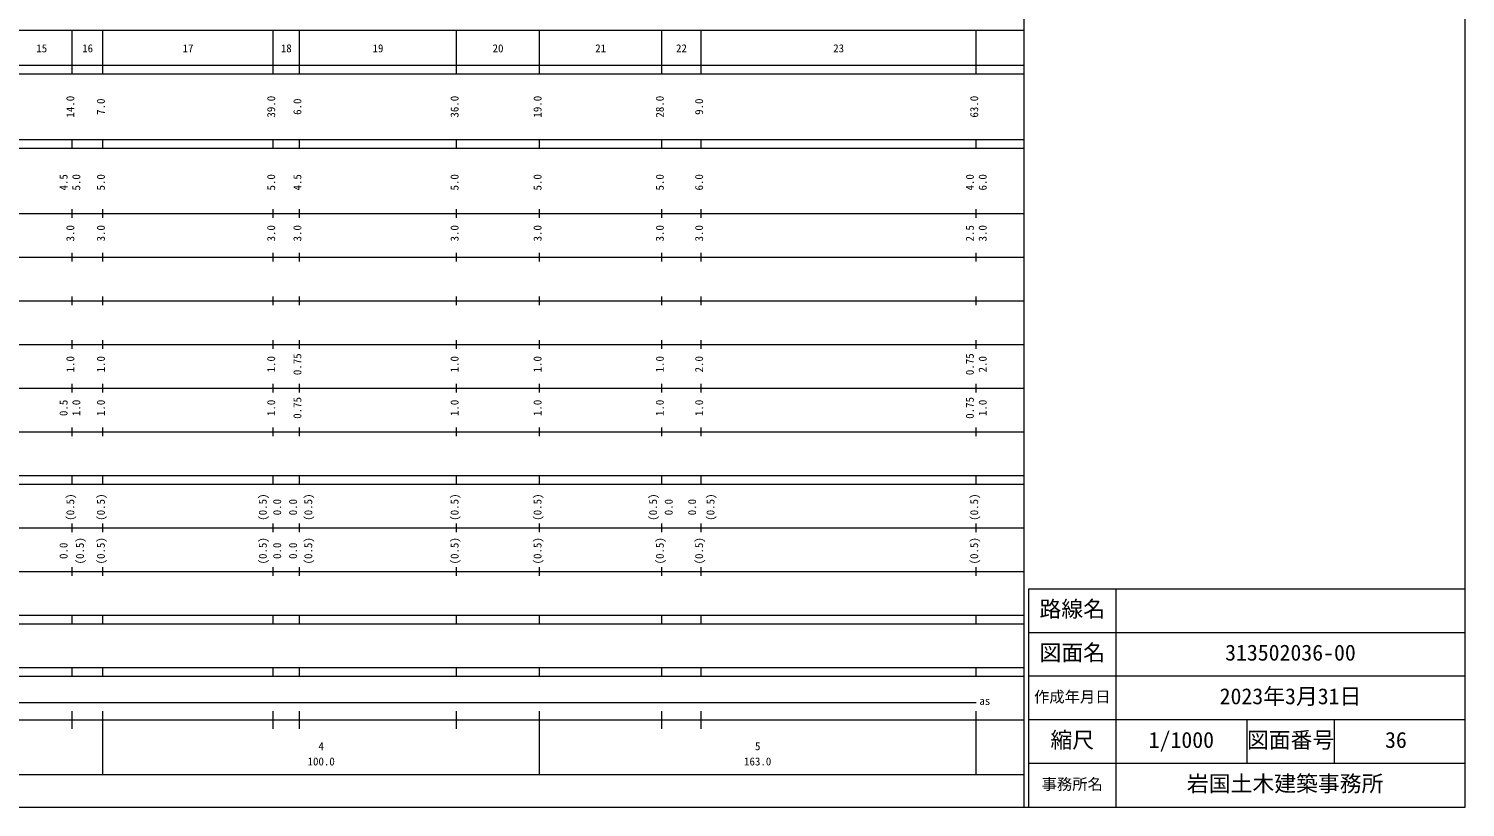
# Model space of a CAD drawing. Units: millimetres, scale not verified. Extents: x 40000 to 680000, y 20000 to 380000.
# Drawn here: x 351020 to 680000, y 20000 to 198357 of the extents above; entities that cross this region are included whole.
import ezdxf
from ezdxf.enums import TextEntityAlignment as Align

# ---------------------------------------------------------------- set-up
doc = ezdxf.new("R2010")
doc.units = ezdxf.units.MM
doc.header["$LTSCALE"] = 1000
for name, color, linetype, lineweight in [('M-TTL', 2, 'Continuous', 13), ('M-TTL-BAND', 7, 'Continuous', 13), ('M-TTL-FRAM', 2, 'Continuous', 13), ('M-TTL-LINE', 7, 'Continuous', 13), ('M-TTL-TXT', 7, 'Continuous', 13)]:
    doc.layers.add(name, color=color, linetype=linetype, lineweight=lineweight)
doc.styles.add('ＭＳ ゴシック', font='')
doc.styles.get('ＭＳ ゴシック').set_extended_font_data('MS Gothic')

msp = doc.modelspace()

# ---------------------------------------------------------------- linework, layer by layer
at = {"layer": 'M-TTL'}
for p, q in [((680000, 20000), (680000, 380000)), ((40000, 20000), (680000, 20000))]:
    msp.add_line(p, q, dxfattribs=at)
at = {"layer": 'M-TTL-BAND'}
for p, q in [((579000, 20000), (579000, 370000)), ((68000, 198000), (579000, 198000)), ((361000, 188000), (361000, 198000)), ((368000, 188000), (368000, 198000)), ((407000, 188000), (407000, 198000)), ((413000, 188000), (413000, 198000)), ((449000, 188000), (449000, 198000)), ((468000, 188000), (468000, 198000)), ((496000, 188000), (496000, 198000)), ((505000, 188000), (505000, 198000)), ((568000, 188000), (568000, 198000)), ((40000, 190000), (579000, 190000)), ((40000, 188000), (579000, 188000)), ((40000, 173000), (579000, 173000)), ((361000, 171000), (361000, 173000)), ((368000, 171000), (368000, 173000)), ((407000, 171000), (407000, 173000)), ((413000, 171000), (413000, 173000)), ((449000, 171000), (449000, 173000)), ((468000, 171000), (468000, 173000)), ((496000, 171000), (496000, 173000)), ((505000, 171000), (505000, 173000)), ((568000, 171000), (568000, 173000)), ((40000, 171000), (579000, 171000)), ((40000, 156000), (579000, 156000)), ((361000, 155000), (361000, 157000)), ((368000, 155000), (368000, 157000)), ((407000, 155000), (407000, 157000)), ((413000, 155000), (413000, 157000)), ((449000, 155000), (449000, 157000)), ((468000, 155000), (468000, 157000)), ((496000, 155000), (496000, 157000)), ((505000, 155000), (505000, 157000)), ((568000, 155000), (568000, 157000)), ((46000, 146000), (579000, 146000)), ((361000, 145000), (361000, 147000)), ((368000, 145000), (368000, 147000)), ((407000, 145000), (407000, 147000)), ((413000, 145000), (413000, 147000)), ((449000, 145000), (449000, 147000)), ((468000, 145000), (468000, 147000)), ((496000, 145000), (496000, 147000)), ((505000, 145000), (505000, 147000)), ((568000, 145000), (568000, 147000)), ((52000, 136000), (579000, 136000)), ((361000, 135000), (361000, 137000)), ((368000, 135000), (368000, 137000)), ((407000, 135000), (407000, 137000)), ((413000, 135000), (413000, 137000)), ((449000, 135000), (449000, 137000)), ((468000, 135000), (468000, 137000)), ((496000, 135000), (496000, 137000)), ((505000, 135000), (505000, 137000)), ((568000, 135000), (568000, 137000)), ((46000, 126000), (579000, 126000)), ((361000, 125000), (361000, 127000)), ((368000, 125000), (368000, 127000)), ((407000, 125000), (407000, 127000)), ((413000, 125000), (413000, 127000)), ((449000, 125000), (449000, 127000)), ((468000, 125000), (468000, 127000)), ((496000, 125000), (496000, 127000)), ((505000, 125000), (505000, 127000)), ((568000, 125000), (568000, 127000)), ((52000, 116000), (579000, 116000)), ((361000, 115000), (361000, 117000)), ((368000, 115000), (368000, 117000)), ((407000, 115000), (407000, 117000)), ((413000, 115000), (413000, 117000)), ((449000, 115000), (449000, 117000)), ((468000, 115000), (468000, 117000)), ((496000, 115000), (496000, 117000)), ((505000, 115000), (505000, 117000)), ((568000, 115000), (568000, 117000)), ((46000, 106000), (579000, 106000)), ((361000, 105000), (361000, 107000)), ((368000, 105000), (368000, 107000)), ((407000, 105000), (407000, 107000)), ((413000, 105000), (413000, 107000)), ((449000, 105000), (449000, 107000)), ((468000, 105000), (468000, 107000)), ((496000, 105000), (496000, 107000)), ((505000, 105000), (505000, 107000)), ((568000, 105000), (568000, 107000)), ((40000, 96000), (579000, 96000)), ((361000, 94000), (361000, 96000)), ((368000, 94000), (368000, 96000)), ((407000, 94000), (407000, 96000)), ((413000, 94000), (413000, 96000)), ((449000, 94000), (449000, 96000)), ((468000, 94000), (468000, 96000)), ((496000, 94000), (496000, 96000)), ((505000, 94000), (505000, 96000)), ((568000, 94000), (568000, 96000)), ((40000, 94000), (579000, 94000)), ((49000, 84000), (579000, 84000)), ((361000, 83000), (361000, 85000)), ((368000, 83000), (368000, 85000)), ((407000, 83000), (407000, 85000)), ((413000, 83000), (413000, 85000)), ((449000, 83000), (449000, 85000)), ((468000, 83000), (468000, 85000)), ((496000, 83000), (496000, 85000)), ((505000, 83000), (505000, 85000)), ((568000, 83000), (568000, 85000)), ((40000, 74000), (579000, 74000)), ((361000, 73000), (361000, 75000)), ((368000, 73000), (368000, 75000)), ((407000, 73000), (407000, 75000)), ((413000, 73000), (413000, 75000)), ((449000, 73000), (449000, 75000)), ((468000, 73000), (468000, 75000)), ((496000, 73000), (496000, 75000)), ((505000, 73000), (505000, 75000)), ((568000, 73000), (568000, 75000)), ((40000, 64000), (579000, 64000)), ((361000, 62000), (361000, 64000)), ((368000, 62000), (368000, 64000)), ((407000, 62000), (407000, 64000)), ((413000, 62000), (413000, 64000)), ((449000, 62000), (449000, 64000)), ((468000, 62000), (468000, 64000)), ((496000, 62000), (496000, 64000)), ((505000, 62000), (505000, 64000)), ((568000, 62000), (568000, 64000)), ((40000, 62000), (579000, 62000)), ((40000, 52000), (579000, 52000)), ((40000, 50000), (579000, 50000)), ((361000, 50000), (361000, 52000)), ((368000, 50000), (368000, 52000)), ((407000, 50000), (407000, 52000)), ((413000, 50000), (413000, 52000)), ((449000, 50000), (449000, 52000)), ((468000, 50000), (468000, 52000)), ((496000, 50000), (496000, 52000)), ((505000, 50000), (505000, 52000)), ((568000, 50000), (568000, 52000)), ((71000, 44000), (568000, 44000)), ((40000, 40000), (579000, 40000)), ((361000, 38000), (361000, 42000)), ((368000, 27500), (368000, 42000)), ((407000, 38000), (407000, 42000)), ((413000, 38000), (413000, 42000)), ((449000, 38000), (449000, 42000)), ((468000, 27500), (468000, 42000)), ((496000, 38000), (496000, 42000)), ((505000, 38000), (505000, 42000)), ((568000, 27500), (568000, 42000)), ((68000, 27500), (579000, 27500))]:
    msp.add_line(p, q, dxfattribs=at)
at = {"layer": 'M-TTL-FRAM'}
for p, q in [((680000, 70000), (580000, 70000)), ((580000, 70000), (580000, 20000))]:
    msp.add_line(p, q, dxfattribs=at)
at = {"layer": 'M-TTL-LINE'}
for p, q in [((600000, 70000), (600000, 20000)), ((680000, 60000), (580000, 60000)), ((680000, 50000), (580000, 50000)), ((680000, 40000), (580000, 40000)), ((630000, 40000), (630000, 30000)), ((650000, 40000), (650000, 30000)), ((680000, 30000), (580000, 30000))]:
    msp.add_line(p, q, dxfattribs=at)

# ---------------------------------------------------------------- texts
at = {"layer": 'M-TTL-BAND', "style": 'ＭＳ ゴシック'}
for s, p in [('15', (352750, 192405)), ('16', (363250, 192405)), ('17', (386250, 192405)), ('18', (408750, 192405)), ('19', (429750, 192405)), ('20', (457250, 192405)), ('21', (480750, 192405)), ('22', (499250, 192405)), ('23', (535250, 192405)), ('as', (568724, 42905)), ('4', (417375, 32523)), ('5', (517336, 32523)), ('100.0', (414875, 29033)), ('163.0', (514836, 29033))]:
    msp.add_text(s, height=1833, dxfattribs=at).set_placement(p, align=Align.BOTTOM_LEFT)
for s, p in [('14.0', (362000, 178000)), ('7.0', (369000, 178625)), ('39.0', (408000, 178000)), ('6.0', (414000, 178625)), ('36.0', (450000, 178000)), ('19.0', (469000, 178000)), ('28.0', (497000, 178000)), ('9.0', (506000, 178625)), ('63.0', (569000, 178000)), ('4.5', (360456, 161299)), ('5.0', (363370, 161299)), ('5.0', (369000, 161299)), ('5.0', (408000, 161299)), ('4.5', (414000, 161299)), ('5.0', (450000, 161299)), ('5.0', (469000, 161299)), ('5.0', (497000, 161299)), ('6.0', (506000, 161299)), ('4.0', (568000, 161299)), ('6.0', (570940, 161299)), ('3.0', (362000, 149625)), ('3.0', (369000, 149625)), ('3.0', (408000, 149625)), ('3.0', (414000, 149625)), ('3.0', (450000, 149625)), ('3.0', (469000, 149625)), ('3.0', (497000, 149625)), ('3.0', (506000, 149625)), ('2.5', (568000, 149625)), ('3.0', (570940, 149625)), ('1.0', (362000, 119625)), ('1.0', (369000, 119625)), ('1.0', (408000, 119625)), ('0.75', (414000, 119000)), ('1.0', (450000, 119625)), ('1.0', (469000, 119625)), ('1.0', (497000, 119625)), ('2.0', (506000, 119625)), ('0.75', (568000, 119000)), ('2.0', (570940, 119625)), ('0.5', (360456, 109625)), ('1.0', (363370, 109625)), ('1.0', (369000, 109625)), ('1.0', (408000, 109625)), ('0.75', (414000, 109000)), ('1.0', (450000, 109625)), ('1.0', (469000, 109625)), ('1.0', (497000, 109625)), ('1.0', (506000, 109625)), ('0.75', (568000, 109000)), ('1.0', (570940, 109625)), ('(0.5)', (362000, 85639)), ('(0.5)', (369000, 85639)), ('(0.5)', (406076, 85639)), ('0.0', (409370, 86889)), ('0.0', (413000, 86889)), ('(0.5)', (416501, 85639)), ('(0.5)', (450000, 85639)), ('(0.5)', (469000, 85639)), ('(0.5)', (495452, 85639)), ('0.0', (499026, 86889)), ('0.0', (504393, 86889)), ('(0.5)', (508611, 85639)), ('(0.5)', (569000, 85639)), ('0.0', (360456, 76889)), ('(0.5)', (364208, 75639)), ('(0.5)', (369000, 75639)), ('(0.5)', (406076, 75639)), ('0.0', (409370, 76889)), ('0.0', (413000, 76889)), ('(0.5)', (416501, 75639)), ('(0.5)', (450000, 75639)), ('(0.5)', (469000, 75639)), ('(0.5)', (497000, 75639)), ('(0.5)', (506000, 75639)), ('(0.5)', (569000, 75639))]:
    msp.add_text(s, height=1833, rotation=90, dxfattribs=at).set_placement(p, align=Align.BOTTOM_LEFT)
at = {"layer": 'M-TTL-TXT', "style": 'ＭＳ ゴシック'}
for s, height, p in [('路線名', 3666, (582500, 62500)), ('路線名', 3666, (582500, 62500)), ('図面名', 3666, (582500, 52500)), ('図面名', 3666, (582500, 52500)), ('313502036-00', 3666, (625000, 52500)), ('作成年月日', 2566, (581250, 43250)), ('作成年月日', 2566, (581250, 43250)), ('2023年3月31日', 3666, (623750, 42500)), ('縮尺', 3666, (585000, 32500)), ('縮尺', 3666, (585000, 32500)), ('1/1000', 3666, (607500, 32500)), ('図面番号', 3666, (630000, 32500)), ('図面番号', 3666, (630000, 32500)), ('36', 3666, (661625, 32500)), ('事務所名', 2566, (583000, 23250)), ('事務所名', 2566, (583000, 23250)), ('岩国土木建築事務所 ', 3666, (616250, 22500))]:
    msp.add_text(s, height=height, dxfattribs=at).set_placement(p, align=Align.BOTTOM_LEFT)

doc.saveas('drawing.dxf')
